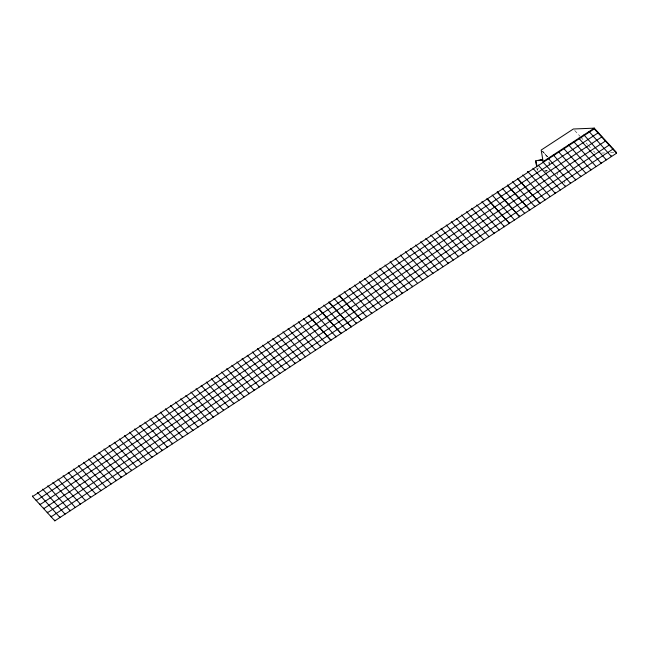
<?xml version="1.0" encoding="UTF-8"?>
<svg xmlns="http://www.w3.org/2000/svg" width="649" height="649" viewBox="0 0 649 649"><rect width="100%" height="100%" fill="white"/><g stroke="black" fill="none" stroke-linecap="round" stroke-linejoin="round"><path stroke-width="0.49" stroke-dasharray="3.25 2.43" d="M544.333 170.979L547.188 170.363M601.582 153.075L604.568 152.953M610.539 152.71L616.501 152.466M538.646 168.448L538.346 167.945M574.698 130.481L580.092 136.371M580.774 137.109L583.467 140.054M586.169 143.007L587.515 144.476M588.197 145.214L590.89 148.159M593.592 151.112L594.946 152.58M542.759 151.379L547.48 156.539M564.419 180.146L564.898 183.034M556.988 172.034L557.475 174.93M549.322 161.966L550.214 167.807M548.786 162.039L549.671 167.231M536.983 168.042L537.299 169.965M537.023 168.562L537.34 170.492M547.285 170.752L545.387 171.174L547.277 170.744M547.326 156.644L542.564 151.509L547.277 156.677"/><path stroke-width="0.97" d="M543.099 161.617L594.233 128.153L616.501 152.466M616.436 152.515L616.55 153.221L54.84 520.847L32.564 496.534L594.281 128.908L594.159 128.202M538.735 160.66L542.54 159.816L538.711 160.611M536.707 166.639L535.758 160.847L542.434 159.411M594.233 128.153L573.343 129.005L541.201 150.041L543.213 162.331L565.498 186.636M594.281 128.908L616.55 153.221M596.098 166.606L573.708 141.587M585.901 173.283L563.51 148.256M560.395 189.97L538.013 164.943M550.198 196.647L527.799 171.628M517.732 179.01L540 203.324L517.61 178.297M507.413 184.973L529.803 210M507.518 185.695L529.787 210.008L529.681 209.286M524.7 213.334L502.318 188.307M497.215 191.65L519.606 216.669L519.484 215.963M497.321 192.372L519.589 216.685M514.503 220.011L492.112 194.984M487.018 198.326L509.4 223.345M487.115 199.04L509.392 223.353L509.287 222.639M504.305 226.688L481.915 201.661M494.1 233.356L471.718 208.337M489.005 236.698L466.615 211.671M456.531 219.062L456.417 218.348L478.808 243.375M453.31 260.062L430.904 235.043L431.033 235.749M448.208 263.397L425.817 238.378M443.105 266.739L420.722 241.712M417.607 283.426L395.225 258.399M407.41 290.095L385.019 265.076M392.11 300.114L369.719 275.087M381.912 306.79L359.514 281.771L359.643 282.477M371.715 313.459L349.324 288.44M339.127 295.117L361.509 320.135L361.396 319.43M339.224 295.83L361.501 320.144M334.138 299.165L334.024 298.451L356.415 323.478L356.293 322.764M328.929 301.785L351.312 326.812L351.198 326.098M329.027 302.507L351.296 326.82M346.217 330.146L323.827 305.127M318.724 308.462L341.114 333.489L341.001 332.775M318.829 309.184L341.098 333.497M336.012 336.823L313.629 311.804M308.64 315.852L330.917 340.165M320.598 346.128L320.711 346.834L298.329 321.815M310.506 353.518L288.115 328.499M305.387 356.869L283.005 331.842M274.705 376.947L252.323 351.92M269.595 380.29L247.212 355.271M238.913 400.376L216.531 375.349M203.121 423.797L180.738 398.77M182.669 437.183L160.279 412.164M177.558 440.533L155.168 415.506M146.877 460.612L124.486 435.584M141.766 463.954L119.375 438.935M136.647 467.304L114.265 442.277M111.084 484.032L88.694 459.013M105.974 487.383L83.583 462.356M75.292 507.461L52.902 482.434M535.758 160.847L536.666 166.112M612.721 148.459L612.834 149.173L51.125 516.791L51.011 516.085M611.317 155.857L611.439 156.571L589.049 131.544M609.013 144.411L609.127 145.116L47.418 512.742L47.296 512.029M605.298 140.354L605.412 141.068L43.702 508.686L43.588 507.98M606.207 159.208L606.32 159.914L583.938 134.895M601.582 136.306L601.704 137.012L39.987 504.638L39.873 503.924M597.875 132.25L597.989 132.964L36.279 500.582L36.166 499.876M601.096 162.55L601.209 163.264L578.819 138.237M590.882 169.235L590.988 169.957L568.613 144.922M580.685 175.911L580.782 176.633L558.408 151.598M575.582 179.246L575.687 179.968L553.297 154.941L553.427 155.646M570.479 182.588L570.585 183.302L548.21 158.275M565.384 185.922L565.482 186.644M555.187 192.599L555.284 193.321L532.91 168.286M544.982 199.275L545.087 199.989L522.713 174.962M534.784 205.952L534.89 206.666L512.515 181.639M527.815 171.62L527.929 172.334M504.184 225.974L504.289 226.696M499.089 229.308L499.186 230.03L476.812 204.995M493.986 232.65L494.092 233.372M483.789 239.327L483.894 240.041L461.52 215.014M473.592 245.995L473.689 246.717L451.315 221.682M468.489 249.338L468.594 250.06L446.22 225.025M463.386 252.672L463.491 253.394L441.117 228.359M458.291 256.014L458.389 256.728L436.014 231.701M448.094 262.691L448.191 263.405M437.888 269.359L437.994 270.081L415.62 245.046M432.794 272.702L432.891 273.424L410.517 248.389M427.691 276.036L427.796 276.758L405.422 251.723M422.588 279.378L422.694 280.092L400.319 255.065M412.391 286.047L412.513 286.761L390.122 261.734M402.193 292.723L402.299 293.445L379.925 268.41M397.091 296.066L397.196 296.78L374.822 271.753M391.996 299.4L392.093 300.122M386.893 302.734L386.999 303.456L364.624 278.421M376.696 309.411L376.809 310.125L354.427 285.098M371.593 312.753L371.699 313.467M366.498 316.087L366.596 316.809L344.221 291.774M335.898 336.117L336.004 336.831M330.795 339.451L330.901 340.173L308.526 315.138M325.701 342.786L325.798 343.508L303.424 318.472M320.582 346.136L320.703 346.85M315.503 349.462L315.601 350.184L293.226 325.149M300.163 359.505L300.276 360.211L277.886 335.192M295.044 362.848L295.165 363.562L272.775 338.535M289.933 366.198L290.046 366.904L267.664 341.885M284.822 369.541L284.935 370.255L262.545 345.227M279.703 372.891L279.824 373.597L257.434 348.578M264.37 382.926L264.484 383.64L242.093 358.613M259.251 386.277L259.373 386.982L236.982 361.964M254.14 389.619L254.254 390.333L231.871 365.306M249.029 392.969L249.143 393.683L226.752 368.656M243.91 396.312L244.032 397.026L221.642 371.999M233.689 403.005L233.802 403.719L211.412 378.692M228.57 406.355L228.691 407.069L206.301 382.042M223.459 409.697L223.572 410.411L201.19 385.384M218.348 413.048L218.462 413.762L196.079 388.735M213.237 416.39L213.351 417.104L190.96 392.077M208.118 419.741L208.24 420.455L185.849 395.428M197.896 426.434L198.01 427.147L175.619 402.12M192.777 429.776L192.899 430.49L170.509 405.463M187.666 433.126L187.78 433.84L165.398 408.813M172.326 443.17L172.447 443.875L150.057 418.856M167.215 446.512L167.328 447.226L144.946 422.199M162.104 449.862L162.218 450.568L139.827 425.549M156.985 453.205L157.107 453.919L134.716 428.892M151.874 456.555L151.988 457.261L129.605 432.242M131.423 469.941L131.536 470.647L109.146 445.628M126.304 473.283L126.425 473.997L104.035 448.97M121.193 476.634L121.314 477.339L98.924 452.321M116.082 479.976L116.195 480.69L93.813 455.663M100.741 490.019L100.855 490.725L78.472 465.706M95.63 493.362L95.744 494.076L73.353 469.049M90.511 496.712L90.633 497.418L68.242 472.399M85.4 500.055L85.514 500.768L63.131 475.741M80.289 503.405L80.403 504.111L58.012 479.092M70.06 510.098L70.181 510.804L47.791 485.785M64.949 513.44L65.062 514.154L42.68 489.127M59.838 516.791L59.951 517.496L37.561 492.477M54.719 520.133L54.84 520.847M32.45 495.82L32.564 496.534"/></g></svg>
